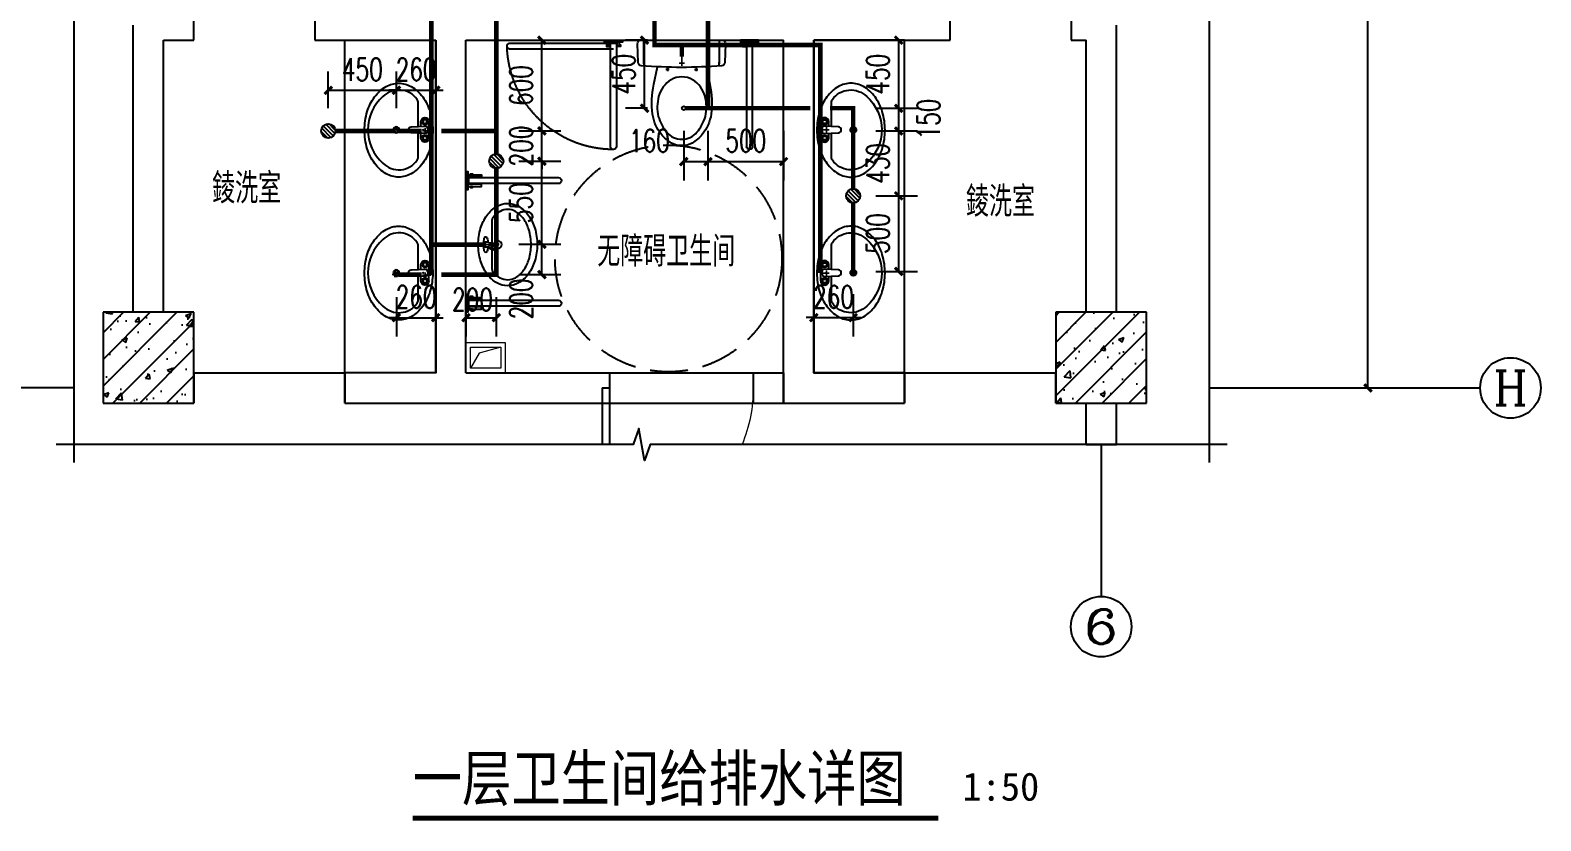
# Model space of a CAD drawing. Extents: x 888742 to 1277419, y 9079 to 622358.
# Drawn here: x 1087645 to 1097633, y 133487 to 138716 of the extents above; entities that cross this region are included whole.
import ezdxf
from ezdxf.enums import TextEntityAlignment as Align

# ---------------------------------------------------------------- set-up
doc = ezdxf.new("R2010")
doc.units = 0
doc.header["$LTSCALE"] = 1000
doc.header["$MEASUREMENT"] = 0
doc.linetypes.add('DASH', pattern=[0.35, 0.25, -0.1])
for name, color, linetype in [('AXIS', 3, 'Continuous'), ('COLUMN', 2, 'Continuous'), ('DIM_SYMB', 3, 'Continuous'), ('EQUIP_地漏', 7, 'Continuous'), ('EQUIP_污水', 7, 'Continuous'), ('EQUIP_给水', 7, 'Continuous'), ('LVTRY', 220, 'Continuous'), ('PIPE-污水', 2, 'DASH'), ('PIPE-给水', 3, 'Continuous'), ('PUB_HATCH', 252, 'Continuous'), ('PUB_TEXT', 7, 'Continuous'), ('RAIN', 220, 'Continuous'), ('STAIR', 4, 'Continuous'), ('TWT_DIM', 3, 'Continuous'), ('TWT_SYMB', 3, 'Continuous'), ('WALL', 2, 'Continuous'), ('WINDOW', 142, 'Continuous')]:
    doc.layers.add(name, color=color, linetype=linetype)
doc.layers.add('洁、厨具', color=8, linetype='Continuous', lineweight=9)
doc.styles.add('-黑体', font='', dxfattribs={"width": 0.8})
doc.styles.add('_TCH_AXIS', font='COMPLEX', dxfattribs={"bigfont": 'GBCBIG'})
doc.styles.add('_TCH_DIM_T3', font='SIMPLEX', dxfattribs={"width": 0.705882, "bigfont": 'GBCBIG'})
doc.styles.add('hztxt', font='zn02.shx', dxfattribs={"width": 0.8, "height": 400, "bigfont": 'zn01.shx'})
doc.styles.add('黑体', font='')
doc.styles.get('-黑体').set_extended_font_data('SimHei')
doc.styles.get('黑体').set_extended_font_data('SimHei')
doc.dimstyles.new('_TWT_ARCH&&50', dxfattribs={"dimtxt": 148.75, "dimasz": 50, "dimexe": 125, "dimexo": 150, "dimgap": 63.125, "dimtad": 1, "dimdec": 0, "dimzin": 0, "dimdsep": 46, "dimtxsty": '_TCH_DIM_T3', "dimblk": 'ARCHTICK', "dimcen": 0.09, "dimclrt": 7, "dimazin": 2, "dimtfac": 1, "dimtdec": 0, "dimtix": 1, "dimtmove": 2, "dimatfit": 3, "dimfxl": 1, "dimtolj": 1, "dimtzin": 0, "dimarcsym": 0})
pattern_1 = [(45, (0, 0), (-88.388348, 88.388348), []), (50, (0, 0), (358.63009, -31.37607), [37.5, -412.5]), (355, (0, 0), (-69.37567, 376.09607), [30, -330]), (100.4514, (29.9, -2.6), (289.25469, 344.71977), [31.8701, -350.57106]), (46.1842, (0, 100), (533.62052, -82.7595), [56.25, -618.75]), (96.6356, (44.47, 93.1), (467.33135, 487.05894), [47.80514, -525.8565]), (351.1842, (0, 100), (467.33097, 487.0593), [45, -495]), (21, (50, 75), (298.453526, -201.309445), [37.5, -412.5]), (326, (50, 75), (121.65767, 362.57502), [30, -330]), (71.4514, (74.87, 58.22), (420.11131, 161.26525), [31.8701, -350.57106]), (37.5, (0, 0), (6.079928, 166.446927), [0, -326, 0, -335, 0, -331.25]), (7.5, (0, 0), (131.53477, 197.205856), [0, -191, 0, -318.5, 0, -126.25]), (327.5, (-111.5, 0), (266.911218, -11.277436), [0, -125, 0, -390, 0, -517.5]), (317.5, (-161.5, 0), (291.593085, 50.05249), [0, -162.5, 0, -259, 0, -367.5])]

# ---------------------------------------------------------------- blocks, each defined once
blk = doc.blocks.new('$lvtry$00000195')
for p, q in [((-165.2, -91.4, 0), (-34.4, -91.4, 0)), ((-16.7, -58.3, 0), (-16.7, -48.5, 0)), ((-16.2, -91.4, 0), (-11, -91.4, 0)), ((11, -91.4, 0), (165.2, -91.4, 0)), ((16.7, -58.3, 0), (16.7, -48.5, 0))]:
    blk.add_line(p, q)
at = {"elevation": 0}
blk.add_lwpolyline([(272.6, -194.7, -0.132138), (253.6, -265.6, -0.106661), (192.8, -332.4, -0.083339), (107.9, -373.9, -0.072039), (0, -389.5, -0.072039), (-107.9, -373.9, -0.083339), (-192.8, -332.4, -0.106661), (-253.6, -265.6, -0.132138), (-272.6, -194.7, -0.132138), (-253.6, -123.9, -0.106661), (-192.8, -57, -0.083339), (-107.9, -15.6, -0.072039), (0, 0, -0.072039), (107.9, -15.6, -0.083339), (192.8, -57, -0.106661), (253.6, -123.9, -0.132138)], format="xyb", close=True, dxfattribs=at)
blk.add_circle((0, -58.3, 0), 16.7)
for centre, radius, start, end in [((-68.3, -231.3, 0), 174.2, 128.92569, 149.8906), ((-165.2, -111.4, 0), 20, 90, 128.92569), ((-40.2, -49.1, 0), 10.1, 106.60956, 258.16482), ((-64.3, 218.4, 0), 258.7, 274.70692, 282.37316), ((-74.6, -228.5, 0), 172.6, 71.36005, 79.18732), ((-28.9, -95.1, 0), 6.77, 155.34398, 308.32242), ((-171, 3.5, 0), 166.2, 324.84107, 338.13372), ((-171, 3.5, 0), 169.7, 324.84107, 331.35233), ((-28.9, -95.1, 0), 3.37, 155.34398, 308.32242), ((100.4, -209.9, 0), 169.7, 132.31406, 138.82532), ((100.4, -209.9, 0), 166.2, 125.53268, 138.82532), ((-12.3, -73.9, 0), 10.6, 201.89238, 261.77402), ((0, -48.5, 0), 16.7, 0, 180), ((-381.1, -130.7, 0), 372.2, 2.39824, 6.76269), ((64.3, 218.4, 0), 258.7, 257.62684, 265.29308), ((381.1, -130.7, 0), 372.2, 170.10083, 177.60176), ((74.6, -228.5, 0), 172.6, 100.81268, 110.41907), ((40.2, -49.1, 0), 10.1, 281.83518, 73.39044), ((165.2, -111.4, 0), 20, 51.07431, 90), ((165.2, -111.4, 0), 20, 51.07431, 90), ((68.3, -231.3, 0), 174.2, 30.1094, 51.07431), ((-131.4, -194.7, 0), 101.2, 149.8906, 180), ((-131.4, -194.7, 0), 101.2, 180, 210.1094), ((0, -130.7, 0), 25, 112.516, 67.484), ((0, -111.5, 0), 9.9, 201.78369, 338.21631), ((131.4, -194.7, 0), 101.2, 0, 30.1094), ((131.4, -194.7, 0), 101.2, 329.8906, 0), ((-68.3, -158.1, 0), 174.2, 210.1094, 234.46232), ((68.3, -158.1, 0), 174.2, 305.53768, 329.8906), ((-27, -100.3, 0), 245.2, 234.46232, 253.51826), ((0, -9.1, 0), 340.4, 253.51826, 270), ((0, -9.1, 0), 340.4, 270, 286.48174), ((27, -100.3, 0), 245.2, 286.48174, 305.53768)]:
    blk.add_arc(centre, radius, start, end)
for p in [(0, -48.5, 0), (0, -130.7, 0)]:
    blk.add_point(p)
blk = doc.blocks.new('egtretgre')
at = {"layer": 'LVTRY'}
for p, q in [((571379.8, 282419.8), (571379.8, 281827.1)), ((571419.9, 282419.8), (571379.8, 282419.8)), ((571419.9, 281827.1), (571419.9, 282419.8)), ((572190.9, 282419.8), (572190.9, 281827.1)), ((572230.9, 282419.8), (572190.9, 282419.8)), ((572230.9, 281827.1), (572230.9, 282419.8)), ((571399.8, 281807.1), (571399.8, 281807.1)), ((572210.9, 281807.1), (572210.9, 281807.1))]:
    blk.add_line(p, q, dxfattribs=at)
for points in [[(571339.8, 282438.8), (571339.8, 282426), (571459.9, 282426), (571459.9, 282438.8)], [(571361.6, 282395.9), (571361.6, 282408.4), (571354, 282408.4), (571354, 282395.9)], [(571375.4, 282335.6), (571375.4, 282426), (571361.6, 282426), (571361.6, 282335.6)], [(571424.3, 282335.6), (571424.3, 282426), (571438.1, 282426), (571438.1, 282335.6)], [(571438.1, 282395.9), (571438.1, 282408.4), (571445.7, 282408.4), (571445.7, 282395.9)], [(572150.9, 282438.8), (572150.9, 282426), (572271, 282426), (572271, 282438.8)], [(572172.6, 282395.9), (572172.6, 282408.4), (572165.1, 282408.4), (572165.1, 282395.9)], [(572186.5, 282335.6), (572186.5, 282426), (572172.6, 282426), (572172.6, 282335.6)], [(572235.4, 282335.6), (572235.4, 282426), (572249.2, 282426), (572249.2, 282335.6)], [(572249.2, 282395.9), (572249.2, 282408.4), (572256.7, 282408.4), (572256.7, 282395.9)]]:
    blk.add_lwpolyline(points, close=True, dxfattribs=at)
for centre, start, end in [((571399.8, 281827.1), 180.00056, 270.00064), ((571399.8, 281827.1), 269.99993, 0.00002), ((572210.9, 281827.1), 180.00056, 270.00064), ((572210.9, 281827.1), 269.99993, 0.00002)]:
    blk.add_arc(centre, 20, start, end, dxfattribs=at)
at = {"layer": 'LVTRY', "xscale": -1}
blk.add_blockref('$lvtry$00000195', (571823.2, 282357.8, 0), dxfattribs=at)
blk = doc.blocks.new('ffsfsdfsdf')
at = {"layer": 'RAIN'}
for p, q in [((260305.9, 4057.4), (260305.9, 3373.7)), ((260325.9, 4077.4), (260325.9, 4077.4)), ((260345.9, 3373.7), (260345.9, 4057.4)), ((261205.9, 3373.7), (261205.9, 4057.4)), ((261225.9, 4077.4), (261225.9, 4077.4)), ((261245.9, 4057.4), (261245.9, 3373.7)), ((260694.7, 3547.6), (260671.8, 3547.6)), ((260683.2, 3536.1), (260683.2, 3559)), ((260861.7, 3547.6), (260884.6, 3547.6)), ((260873.1, 3536.1), (260873.1, 3559)), ((261024.7, 3354.6), (261024.7, 3466)), ((259622.1, 3393.7), (259622.1, 3393.7)), ((260305.9, 3373.7), (260345.9, 3373.7)), ((261245.9, 3373.7), (261205.9, 3373.7))]:
    blk.add_line(p, q, dxfattribs=at)
at = {"layer": 'RAIN', "linetype": 'DASH', "ltscale": 10}
for p, q in [((260325.9, 3413.7), (259642.2, 3413.7)), ((259642.2, 3373.7), (260325.9, 3373.7))]:
    blk.add_line(p, q, dxfattribs=at)
at = {"layer": 'RAIN'}
for points in [[(260939.2, 3530.9), (260963, 3646.7, 0.088113), (260972.5, 3843.9, 0.124068), (260913.5, 3978, 0.086475), (260846.1, 4035.5, 0.130408), (260778.2, 4052, 0.130408), (260710.2, 4035.5, 0.086475), (260642.9, 3978, 0.124068), (260583.8, 3843.9, 0.088113), (260593.4, 3646.7), (260617.2, 3530.9)], [(260531.3, 3525.9, 0.081902), (260527.1, 3500.2), (260527.1, 3354.6)], [(261024.7, 3466), (261024.7, 3511.6), (261024.7, 3500.2, 0.081902), (261020.5, 3525.9)]]:
    blk.add_lwpolyline(points, format="xyb", dxfattribs=at)
for points in [[(260778.2, 4009.7, -0.221073), (260878.1, 3964.1, -0.102493), (260933.8, 3858.7, -0.121565), (260931.5, 3727.2, -0.187395), (260849.1, 3616.2, -0.126952), (260778.2, 3597.9, -0.126952), (260707.3, 3616.2, -0.187395), (260624.9, 3727.2, -0.121565), (260622.6, 3858.7, -0.102493), (260678.2, 3964.1, -0.221073)], [(260507.6, 3354.6), (261044.2, 3354.6, 0.421203), (261067, 3378), (261062.7, 3502, 0.384529), (261041.6, 3524.3, 0.020097), (260775.9, 3534.5, 0.020097), (260510.2, 3524.3, 0.384529), (260489.1, 3502), (260484.7, 3378, 0.421203)]]:
    blk.add_lwpolyline(points, format="xyb", close=True, dxfattribs=at)
for points in [[(260287.6, 3397.5), (260287.6, 3385), (260280.1, 3385), (260280.1, 3397.5)], [(260301.4, 3397.5), (260301.4, 3367.4), (260287.6, 3367.4), (260287.6, 3397.5)], [(260350.4, 3397.5), (260350.4, 3367.4), (260364.2, 3367.4), (260364.2, 3397.5)], [(260364.2, 3397.5), (260364.2, 3385), (260371.7, 3385), (260371.7, 3397.5)], [(261187.6, 3397.5), (261187.6, 3385), (261180.1, 3385), (261180.1, 3397.5)], [(261201.4, 3397.5), (261201.4, 3367.4), (261187.6, 3367.4), (261187.6, 3397.5)], [(261250.4, 3397.5), (261250.4, 3367.4), (261264.2, 3367.4), (261264.2, 3397.5)], [(261264.2, 3397.5), (261264.2, 3385), (261271.7, 3385), (261271.7, 3397.5)], [(260386, 3354.6), (260386, 3367.4), (260265.8, 3367.4), (260265.8, 3354.6)], [(261165.8, 3354.6), (261165.8, 3367.4), (261286, 3367.4), (261286, 3354.6)]]:
    blk.add_lwpolyline(points, close=True, dxfattribs=at)
at = {"layer": 'RAIN', "linetype": 'DASH', "ltscale": 10}
blk.add_arc((260325.9, 3373.7), 703.8, 89.99998, 178.32287, dxfattribs=at)
at = {"layer": 'RAIN'}
for centre, start, end in [((260325.9, 4057.4), 89.99993, 180.00002), ((260325.9, 4057.4), 0.00056, 90.00064), ((261225.9, 4057.4), 89.99936, 179.99944), ((261225.9, 4057.4), 359.99998, 90.00007)]:
    blk.add_arc(centre, 20, start, end, dxfattribs=at)
at = {"layer": 'RAIN', "linetype": 'DASH'}
for start, end in [(90.00056, 180.00064), (179.99993, 270.00002)]:
    blk.add_arc((259642.2, 3393.7), 20, start, end, dxfattribs=at)
blk = doc.blocks.new('SDW3')
at = {"layer": '洁、厨具'}
for points in [[(-460062.3, 325214.8), (-460062.3, 325414.8), (-459802.3, 325414.8), (-459802.3, 325214.8)], [(-460032.3, 325244.8), (-460032.3, 325384.8), (-459832.3, 325384.8), (-459832.3, 325244.8)]]:
    blk.add_lwpolyline(points, close=True, dxfattribs=at)
blk.add_lwpolyline([(-460032.3, 325244.8), (-459888.3, 325285.3), (-459832.3, 325384.8)], dxfattribs=at)
blk = doc.blocks.new('_ArchTick')
at = {"color": 0, "linetype": 'ByBlock', "const_width": 0.4}
blk.add_lwpolyline([(-0.5, -0.5), (0.5, 0.5)], dxfattribs=at)
blk = doc.blocks.new('*D157')
at = {"layer": 'Defpoints', "color": 0, "transparency": 16777216}
for p in [(1092826.6, 137120.3), (1093086.6, 137120.3), (1093086.6, 136814.7)]:
    blk.add_point(p, dxfattribs=at)
at = {"layer": 'TWT_DIM', "color": 0, "lineweight": -2, "transparency": 16777216}
for p, q in [((1092826.6, 136970.3), (1092826.6, 136689.7)), ((1093086.6, 136970.3), (1093086.6, 136689.7)), ((1092826.6, 136814.7), (1092776.6, 136814.7)), ((1092826.6, 136814.7), (1093086.6, 136814.7)), ((1093086.6, 136814.7), (1093136.6, 136814.7))]:
    blk.add_line(p, q, dxfattribs=at)
at = {"layer": 'TWT_DIM', "color": 0, "lineweight": -2, "transparency": 16777216, "xscale": 50, "yscale": 50, "zscale": 50}
blk.add_blockref('_ArchTick', (1092826.6, 136814.7), dxfattribs=at)
at = {"layer": 'TWT_DIM', "color": 0, "lineweight": -2, "transparency": 16777216, "xscale": 50, "yscale": 50, "zscale": 50, "rotation": 180}
blk.add_blockref('_ArchTick', (1093086.6, 136814.7), dxfattribs=at)
at = {"layer": 'TWT_DIM', "color": 7, "transparency": 16777216, "insert": (1092956.6, 136952.2), "char_height": 148.75, "attachment_point": 5, "style": '_TCH_DIM_T3'}
blk.add_mtext('\\A1;260', dxfattribs=at)
blk = doc.blocks.new('*D158')
at = {"layer": 'Defpoints', "color": 0, "transparency": 16777216}
for p in [(1093086.6, 138649.8), (1093387.5, 138649.8), (1093086.6, 138199.7)]:
    blk.add_point(p, dxfattribs=at)
at = {"layer": 'TWT_DIM', "color": 0, "lineweight": -2, "transparency": 16777216}
for p, q in [((1093236.6, 138649.8), (1093512.5, 138649.8)), ((1093387.5, 138199.7), (1093387.5, 138649.8)), ((1093236.6, 138199.7), (1093512.5, 138199.7))]:
    blk.add_line(p, q, dxfattribs=at)
at = {"layer": 'TWT_DIM', "color": 0, "lineweight": -2, "transparency": 16777216, "xscale": 50, "yscale": 50, "zscale": 50}
for p, rotation in [((1093387.5, 138649.8), 90), ((1093387.5, 138199.7), 270)]:
    blk.add_blockref('_ArchTick', p, dxfattribs=dict(at, rotation=rotation))
at = {"layer": 'TWT_DIM', "color": 7, "transparency": 16777216, "insert": (1093250, 138424.7), "char_height": 148.75, "attachment_point": 5, "rotation": 90, "style": '_TCH_DIM_T3'}
blk.add_mtext('\\A1;450', dxfattribs=at)
blk = doc.blocks.new('*D159')
at = {"layer": 'Defpoints', "color": 0, "transparency": 16777216}
for p in [(1093086.6, 138199.7), (1093387.5, 138199.7), (1093086.6, 138049.6)]:
    blk.add_point(p, dxfattribs=at)
at = {"layer": 'TWT_DIM', "color": 0, "lineweight": -2, "transparency": 16777216}
for p, q in [((1093236.6, 138199.7), (1093512.5, 138199.7)), ((1093387.5, 138049.6), (1093387.5, 138199.7)), ((1093236.6, 138049.6), (1093512.5, 138049.6))]:
    blk.add_line(p, q, dxfattribs=at)
at = {"layer": 'TWT_DIM', "color": 0, "lineweight": -2, "transparency": 16777216, "xscale": 50, "yscale": 50, "zscale": 50}
for p, rotation in [((1093387.5, 138199.7), 90), ((1093387.5, 138049.6), 270)]:
    blk.add_blockref('_ArchTick', p, dxfattribs=dict(at, rotation=rotation))
at = {"layer": 'TWT_DIM', "color": 7, "transparency": 16777216, "insert": (1093584.8, 138128.1), "char_height": 148.75, "attachment_point": 5, "rotation": 90, "style": '_TCH_DIM_T3'}
blk.add_mtext('\\A1;150', dxfattribs=at)
blk = doc.blocks.new('*D160')
at = {"layer": 'Defpoints', "color": 0, "transparency": 16777216}
for p in [(1093086.6, 138049.6), (1093387.5, 138049.6), (1093086.6, 137620.1)]:
    blk.add_point(p, dxfattribs=at)
at = {"layer": 'TWT_DIM', "color": 0, "lineweight": -2, "transparency": 16777216}
for p, q in [((1093236.6, 138049.6), (1093512.5, 138049.6)), ((1093387.5, 137620.1), (1093387.5, 138049.6)), ((1093236.6, 137620.1), (1093512.5, 137620.1))]:
    blk.add_line(p, q, dxfattribs=at)
at = {"layer": 'TWT_DIM', "color": 0, "lineweight": -2, "transparency": 16777216, "xscale": 50, "yscale": 50, "zscale": 50}
for p, rotation in [((1093387.5, 138049.6), 90), ((1093387.5, 137620.1), 270)]:
    blk.add_blockref('_ArchTick', p, dxfattribs=dict(at, rotation=rotation))
at = {"layer": 'TWT_DIM', "color": 7, "transparency": 16777216, "insert": (1093250, 137834.8), "char_height": 148.75, "attachment_point": 5, "rotation": 90, "style": '_TCH_DIM_T3'}
blk.add_mtext('\\A1;430', dxfattribs=at)
blk = doc.blocks.new('*D161')
at = {"layer": 'Defpoints', "color": 0, "transparency": 16777216}
for p in [(1093086.6, 137620.1), (1093387.5, 137620.1), (1093086.6, 137120.3)]:
    blk.add_point(p, dxfattribs=at)
at = {"layer": 'TWT_DIM', "color": 0, "lineweight": -2, "transparency": 16777216}
for p, q in [((1093236.6, 137620.1), (1093512.5, 137620.1)), ((1093387.5, 137120.3), (1093387.5, 137620.1)), ((1093236.6, 137120.3), (1093512.5, 137120.3))]:
    blk.add_line(p, q, dxfattribs=at)
at = {"layer": 'TWT_DIM', "color": 0, "lineweight": -2, "transparency": 16777216, "xscale": 50, "yscale": 50, "zscale": 50}
for p, rotation in [((1093387.5, 137620.1), 90), ((1093387.5, 137120.3), 270)]:
    blk.add_blockref('_ArchTick', p, dxfattribs=dict(at, rotation=rotation))
at = {"layer": 'TWT_DIM', "color": 7, "transparency": 16777216, "insert": (1093250, 137370.2), "char_height": 148.75, "attachment_point": 5, "rotation": 90, "style": '_TCH_DIM_T3'}
blk.add_mtext('\\A1;500', dxfattribs=at)
blk = doc.blocks.new('*D162')
at = {"layer": 'Defpoints', "color": 0, "transparency": 16777216}
for p in [(1091966.4, 138199.7), (1092126.6, 138199.7), (1092126.6, 137847)]:
    blk.add_point(p, dxfattribs=at)
at = {"layer": 'TWT_DIM', "color": 0, "lineweight": -2, "transparency": 16777216}
for p, q in [((1091966.4, 138049.7), (1091966.4, 137722)), ((1092126.6, 138049.7), (1092126.6, 137722)), ((1091966.4, 137847), (1092126.6, 137847))]:
    blk.add_line(p, q, dxfattribs=at)
at = {"layer": 'TWT_DIM', "color": 0, "lineweight": -2, "transparency": 16777216, "xscale": 50, "yscale": 50, "zscale": 50, "rotation": 180}
blk.add_blockref('_ArchTick', (1091966.4, 137847), dxfattribs=at)
at = {"layer": 'TWT_DIM', "color": 0, "lineweight": -2, "transparency": 16777216, "xscale": 50, "yscale": 50, "zscale": 50}
blk.add_blockref('_ArchTick', (1092126.6, 137847), dxfattribs=at)
at = {"layer": 'TWT_DIM', "color": 7, "transparency": 16777216, "insert": (1091739.1, 137984.5), "char_height": 148.75, "attachment_point": 5, "style": '_TCH_DIM_T3'}
blk.add_mtext('\\A1;160', dxfattribs=at)
blk = doc.blocks.new('*D163')
at = {"layer": 'Defpoints', "color": 0, "transparency": 16777216}
for p in [(1092126.6, 138199.7), (1092626.6, 138199.7), (1092626.6, 137847)]:
    blk.add_point(p, dxfattribs=at)
at = {"layer": 'TWT_DIM', "color": 0, "lineweight": -2, "transparency": 16777216}
for p, q in [((1092126.6, 138049.7), (1092126.6, 137722)), ((1092626.6, 138049.7), (1092626.6, 137722)), ((1092126.6, 137847), (1092626.6, 137847))]:
    blk.add_line(p, q, dxfattribs=at)
at = {"layer": 'TWT_DIM', "color": 0, "lineweight": -2, "transparency": 16777216, "xscale": 50, "yscale": 50, "zscale": 50, "rotation": 180}
blk.add_blockref('_ArchTick', (1092126.6, 137847), dxfattribs=at)
at = {"layer": 'TWT_DIM', "color": 0, "lineweight": -2, "transparency": 16777216, "xscale": 50, "yscale": 50, "zscale": 50}
blk.add_blockref('_ArchTick', (1092626.6, 137847), dxfattribs=at)
at = {"layer": 'TWT_DIM', "color": 7, "transparency": 16777216, "insert": (1092376.6, 137984.5), "char_height": 148.75, "attachment_point": 5, "style": '_TCH_DIM_T3'}
blk.add_mtext('\\A1;500', dxfattribs=at)
blk = doc.blocks.new('*D164')
at = {"layer": 'Defpoints', "color": 0, "transparency": 16777216}
for p in [(1091707.3, 138649.7), (1091876.6, 138649.7), (1091876.6, 138199.7)]:
    blk.add_point(p, dxfattribs=at)
at = {"layer": 'TWT_DIM', "color": 0, "lineweight": -2, "transparency": 16777216}
for p, q in [((1091726.6, 138649.7), (1091582.3, 138649.7)), ((1091707.3, 138199.7), (1091707.3, 138649.7)), ((1091726.6, 138199.7), (1091582.3, 138199.7))]:
    blk.add_line(p, q, dxfattribs=at)
at = {"layer": 'TWT_DIM', "color": 0, "lineweight": -2, "transparency": 16777216, "xscale": 50, "yscale": 50, "zscale": 50}
for p, rotation in [((1091707.3, 138649.7), 90), ((1091707.3, 138199.7), 270)]:
    blk.add_blockref('_ArchTick', p, dxfattribs=dict(at, rotation=rotation))
at = {"layer": 'TWT_DIM', "color": 7, "transparency": 16777216, "insert": (1091569.8, 138424.7), "char_height": 148.75, "attachment_point": 5, "rotation": 90, "style": '_TCH_DIM_T3'}
blk.add_mtext('\\A1;450', dxfattribs=at)
blk = doc.blocks.new('*D166')
at = {"layer": 'Defpoints', "color": 0, "transparency": 16777216}
for p in [(1090066.6, 137099.3), (1090326.6, 137099.3), (1090326.6, 136814.4)]:
    blk.add_point(p, dxfattribs=at)
at = {"layer": 'TWT_DIM', "color": 0, "lineweight": -2, "transparency": 16777216}
for p, q in [((1090066.6, 136949.3), (1090066.6, 136689.4)), ((1090326.6, 136949.3), (1090326.6, 136689.4)), ((1090066.6, 136814.4), (1090016.6, 136814.4)), ((1090066.6, 136814.4), (1090326.6, 136814.4)), ((1090326.6, 136814.4), (1090376.6, 136814.4))]:
    blk.add_line(p, q, dxfattribs=at)
at = {"layer": 'TWT_DIM', "color": 0, "lineweight": -2, "transparency": 16777216, "xscale": 50, "yscale": 50, "zscale": 50}
blk.add_blockref('_ArchTick', (1090066.6, 136814.4), dxfattribs=at)
at = {"layer": 'TWT_DIM', "color": 0, "lineweight": -2, "transparency": 16777216, "xscale": 50, "yscale": 50, "zscale": 50, "rotation": 180}
blk.add_blockref('_ArchTick', (1090326.6, 136814.4), dxfattribs=at)
at = {"layer": 'TWT_DIM', "color": 7, "transparency": 16777216, "insert": (1090196.6, 136951.9), "char_height": 148.75, "attachment_point": 5, "style": '_TCH_DIM_T3'}
blk.add_mtext('\\A1;260', dxfattribs=at)
blk = doc.blocks.new('*D167')
at = {"layer": 'Defpoints', "color": 0, "transparency": 16777216}
for p in [(1090066.6, 138318.4), (1089616.3, 138049.6), (1090066.6, 138049.6)]:
    blk.add_point(p, dxfattribs=at)
at = {"layer": 'TWT_DIM', "color": 0, "lineweight": -2, "transparency": 16777216}
for p, q in [((1089616.3, 138199.6), (1089616.3, 138443.4)), ((1090066.6, 138199.6), (1090066.6, 138443.4)), ((1089616.3, 138318.4), (1090066.6, 138318.4))]:
    blk.add_line(p, q, dxfattribs=at)
at = {"layer": 'TWT_DIM', "color": 0, "lineweight": -2, "transparency": 16777216, "xscale": 50, "yscale": 50, "zscale": 50, "rotation": 180}
blk.add_blockref('_ArchTick', (1089616.3, 138318.4), dxfattribs=at)
at = {"layer": 'TWT_DIM', "color": 0, "lineweight": -2, "transparency": 16777216, "xscale": 50, "yscale": 50, "zscale": 50}
blk.add_blockref('_ArchTick', (1090066.6, 138318.4), dxfattribs=at)
at = {"layer": 'TWT_DIM', "color": 7, "transparency": 16777216, "insert": (1089841.5, 138455.9), "char_height": 148.75, "attachment_point": 5, "style": '_TCH_DIM_T3'}
blk.add_mtext('\\A1;450', dxfattribs=at)
blk = doc.blocks.new('*D168')
at = {"layer": 'Defpoints', "color": 0, "transparency": 16777216}
for p in [(1090326.6, 138318.4), (1090066.6, 138049.6), (1090326.6, 138049.6)]:
    blk.add_point(p, dxfattribs=at)
at = {"layer": 'TWT_DIM', "color": 0, "lineweight": -2, "transparency": 16777216}
for p, q in [((1090066.6, 138199.6), (1090066.6, 138443.4)), ((1090326.6, 138199.6), (1090326.6, 138443.4)), ((1090066.6, 138318.4), (1090016.6, 138318.4)), ((1090066.6, 138318.4), (1090326.6, 138318.4)), ((1090326.6, 138318.4), (1090376.6, 138318.4))]:
    blk.add_line(p, q, dxfattribs=at)
at = {"layer": 'TWT_DIM', "color": 0, "lineweight": -2, "transparency": 16777216, "xscale": 50, "yscale": 50, "zscale": 50}
blk.add_blockref('_ArchTick', (1090066.6, 138318.4), dxfattribs=at)
at = {"layer": 'TWT_DIM', "color": 0, "lineweight": -2, "transparency": 16777216, "xscale": 50, "yscale": 50, "zscale": 50, "rotation": 180}
blk.add_blockref('_ArchTick', (1090326.6, 138318.4), dxfattribs=at)
at = {"layer": 'TWT_DIM', "color": 7, "transparency": 16777216, "insert": (1090196.6, 138455.9), "char_height": 148.75, "attachment_point": 5, "style": '_TCH_DIM_T3'}
blk.add_mtext('\\A1;260', dxfattribs=at)
blk = doc.blocks.new('*D169')
at = {"layer": 'Defpoints', "color": 0, "transparency": 16777216}
for p in [(1090526.6, 137099.3), (1090726.9, 137099.3), (1090726.9, 136814.4)]:
    blk.add_point(p, dxfattribs=at)
at = {"layer": 'TWT_DIM', "color": 0, "lineweight": -2, "transparency": 16777216}
for p, q in [((1090526.6, 136949.3), (1090526.6, 136689.4)), ((1090726.9, 136949.3), (1090726.9, 136689.4)), ((1090526.6, 136814.4), (1090726.9, 136814.4))]:
    blk.add_line(p, q, dxfattribs=at)
at = {"layer": 'TWT_DIM', "color": 0, "lineweight": -2, "transparency": 16777216, "xscale": 50, "yscale": 50, "zscale": 50, "rotation": 180}
blk.add_blockref('_ArchTick', (1090526.6, 136814.4), dxfattribs=at)
at = {"layer": 'TWT_DIM', "color": 0, "lineweight": -2, "transparency": 16777216, "xscale": 50, "yscale": 50, "zscale": 50}
blk.add_blockref('_ArchTick', (1090726.9, 136814.4), dxfattribs=at)
at = {"layer": 'TWT_DIM', "color": 7, "transparency": 16777216, "insert": (1090569.6, 136934.3), "char_height": 148.75, "attachment_point": 5, "style": '_TCH_DIM_T3'}
blk.add_mtext('\\A1;200', dxfattribs=at)
blk = doc.blocks.new('*D170')
at = {"layer": 'Defpoints', "color": 0, "transparency": 16777216}
for p in [(1090726.9, 138649.8), (1091028.8, 138649.8), (1090726.9, 138049.6)]:
    blk.add_point(p, dxfattribs=at)
at = {"layer": 'TWT_DIM', "color": 0, "lineweight": -2, "transparency": 16777216}
for p, q in [((1090876.9, 138649.8), (1091153.8, 138649.8)), ((1091028.8, 138049.6), (1091028.8, 138649.8)), ((1090876.9, 138049.6), (1091153.8, 138049.6))]:
    blk.add_line(p, q, dxfattribs=at)
at = {"layer": 'TWT_DIM', "color": 0, "lineweight": -2, "transparency": 16777216, "xscale": 50, "yscale": 50, "zscale": 50}
for p, rotation in [((1091028.8, 138649.8), 90), ((1091028.8, 138049.6), 270)]:
    blk.add_blockref('_ArchTick', p, dxfattribs=dict(at, rotation=rotation))
at = {"layer": 'TWT_DIM', "color": 7, "transparency": 16777216, "insert": (1090891.3, 138349.7), "char_height": 148.75, "attachment_point": 5, "rotation": 90, "style": '_TCH_DIM_T3'}
blk.add_mtext('\\A1;600', dxfattribs=at)
blk = doc.blocks.new('*D171')
at = {"layer": 'Defpoints', "color": 0, "transparency": 16777216}
for p in [(1090726.9, 138049.6), (1091028.8, 138049.6), (1090726.9, 137849.5)]:
    blk.add_point(p, dxfattribs=at)
at = {"layer": 'TWT_DIM', "color": 0, "lineweight": -2, "transparency": 16777216}
for p, q in [((1090876.9, 138049.6), (1091153.8, 138049.6)), ((1091028.8, 138049.6), (1091028.8, 138099.6)), ((1091028.8, 137849.5), (1091028.8, 138049.6)), ((1090876.9, 137849.5), (1091153.8, 137849.5)), ((1091028.8, 137849.5), (1091028.8, 137799.5))]:
    blk.add_line(p, q, dxfattribs=at)
at = {"layer": 'TWT_DIM', "color": 0, "lineweight": -2, "transparency": 16777216, "xscale": 50, "yscale": 50, "zscale": 50}
for p, rotation in [((1091028.8, 138049.6), 270), ((1091028.8, 137849.5), 90)]:
    blk.add_blockref('_ArchTick', p, dxfattribs=dict(at, rotation=rotation))
at = {"layer": 'TWT_DIM', "color": 7, "transparency": 16777216, "insert": (1090891.3, 137949.6), "char_height": 148.75, "attachment_point": 5, "rotation": 90, "style": '_TCH_DIM_T3'}
blk.add_mtext('\\A1;200', dxfattribs=at)
blk = doc.blocks.new('*D172')
at = {"layer": 'Defpoints', "color": 0, "transparency": 16777216}
for p in [(1090726.9, 137849.5), (1091028.8, 137849.5), (1090726.9, 137299.6)]:
    blk.add_point(p, dxfattribs=at)
at = {"layer": 'TWT_DIM', "color": 0, "lineweight": -2, "transparency": 16777216}
for p, q in [((1090876.9, 137849.5), (1091153.8, 137849.5)), ((1091028.8, 137299.6), (1091028.8, 137849.5)), ((1090876.9, 137299.6), (1091153.8, 137299.6))]:
    blk.add_line(p, q, dxfattribs=at)
at = {"layer": 'TWT_DIM', "color": 0, "lineweight": -2, "transparency": 16777216, "xscale": 50, "yscale": 50, "zscale": 50}
for p, rotation in [((1091028.8, 137849.5), 90), ((1091028.8, 137299.6), 270)]:
    blk.add_blockref('_ArchTick', p, dxfattribs=dict(at, rotation=rotation))
at = {"layer": 'TWT_DIM', "color": 7, "transparency": 16777216, "insert": (1090891.3, 137574.6), "char_height": 148.75, "attachment_point": 5, "rotation": 90, "style": '_TCH_DIM_T3'}
blk.add_mtext('\\A1;550', dxfattribs=at)
blk = doc.blocks.new('*D173')
at = {"layer": 'Defpoints', "color": 0, "transparency": 16777216}
for p in [(1090726.9, 137299.6), (1091028.8, 137299.6), (1090726.9, 137099.3)]:
    blk.add_point(p, dxfattribs=at)
at = {"layer": 'TWT_DIM', "color": 0, "lineweight": -2, "transparency": 16777216}
for p, q in [((1090876.9, 137299.6), (1091153.8, 137299.6)), ((1091028.8, 137099.3), (1091028.8, 137299.6)), ((1090876.9, 137099.3), (1091153.8, 137099.3))]:
    blk.add_line(p, q, dxfattribs=at)
at = {"layer": 'TWT_DIM', "color": 0, "lineweight": -2, "transparency": 16777216, "xscale": 50, "yscale": 50, "zscale": 50}
for p, rotation in [((1091028.8, 137299.6), 90), ((1091028.8, 137099.3), 270)]:
    blk.add_blockref('_ArchTick', p, dxfattribs=dict(at, rotation=rotation))
at = {"layer": 'TWT_DIM', "color": 7, "transparency": 16777216, "insert": (1090891.3, 136938.8), "char_height": 148.75, "attachment_point": 5, "rotation": 90, "style": '_TCH_DIM_T3'}
blk.add_mtext('\\A1;200', dxfattribs=at)
blk = doc.blocks.new('*D202')
at = {"layer": 'Defpoints', "color": 0, "transparency": 16777216}
for p in [(1095290.2, 143149.8), (1096490.5, 143149.8), (1095290.2, 136349.8)]:
    blk.add_point(p, dxfattribs=at)
at = {"layer": 'TWT_DIM', "color": 0, "lineweight": -2, "transparency": 16777216}
for p, q in [((1095440.2, 143149.8), (1096615.5, 143149.8)), ((1096490.5, 136349.8), (1096490.5, 143149.8)), ((1095440.2, 136349.8), (1096615.5, 136349.8))]:
    blk.add_line(p, q, dxfattribs=at)
at = {"layer": 'TWT_DIM', "color": 0, "lineweight": -2, "transparency": 16777216, "xscale": 50, "yscale": 50, "zscale": 50}
for p, rotation in [((1096490.5, 143149.8), 90), ((1096490.5, 136349.8), 270)]:
    blk.add_blockref('_ArchTick', p, dxfattribs=dict(at, rotation=rotation))
at = {"layer": 'TWT_DIM', "color": 7, "transparency": 16777216, "insert": (1096353, 139749.8), "char_height": 148.75, "attachment_point": 5, "rotation": 90, "style": '_TCH_DIM_T3'}
blk.add_mtext('\\A1;6800', dxfattribs=at)
blk = doc.blocks.new('*D203')
at = {"layer": 'Defpoints', "color": 0, "transparency": 16777216}
for p in [(1086885.7, 143149.8), (1088086, 143149.8), (1088086, 136349.8)]:
    blk.add_point(p, dxfattribs=at)
at = {"layer": 'TWT_DIM', "color": 0, "lineweight": -2, "transparency": 16777216}
for p, q in [((1087936, 143149.8), (1086760.7, 143149.8)), ((1086885.7, 136349.8), (1086885.7, 143149.8)), ((1087936, 136349.8), (1086760.7, 136349.8))]:
    blk.add_line(p, q, dxfattribs=at)
at = {"layer": 'TWT_DIM', "color": 0, "lineweight": -2, "transparency": 16777216, "xscale": 50, "yscale": 50, "zscale": 50}
for p, rotation in [((1086885.7, 143149.8), 90), ((1086885.7, 136349.8), 270)]:
    blk.add_blockref('_ArchTick', p, dxfattribs=dict(at, rotation=rotation))
at = {"layer": 'TWT_DIM', "color": 7, "transparency": 16777216, "insert": (1086748.2, 139749.8), "char_height": 148.75, "attachment_point": 5, "rotation": 90, "style": '_TCH_DIM_T3'}
blk.add_mtext('\\A1;6800', dxfattribs=at)
blk = doc.blocks.new('$lvtry$00000196')
at = {"color": 0}
for points in [[(219.4, -384.7, 0.106486), (288.5, -307.6, 0.130324), (310.3, -225.4, 0.130324), (288.5, -143.1, 0.106486), (219.4, -66, 0.084172), (122.7, -18.1, 0.073176), (0, 0, 0.073176), (-122.7, -18.1, 0.084172), (-219.4, -66, 0.106486), (-288.5, -143.1, 0.130324), (-310.3, -225.4, 0.130324), (-288.5, -307.6, 0.106486), (-219.4, -384.7, 0.084172), (-122.7, -432.7, 0.073176), (0, -450.7, 0.073176), (122.7, -432.7, 0.084172)], [(-21.8, -44.3), (-17.3, -142, 1), (21, -142), (25.6, -44.3, 0.493794)]]:
    blk.add_lwpolyline(points, format="xyb", close=True, dxfattribs=at)
for points in [[(-217.8, -329.4, -0.467303), (-199.2, -102.7, -0.154885), (-179, -96.3), (-17.3, -96.3, -0.154885)], [(21, -96.3), (182.8, -96.3, -0.154885), (203, -102.7, -0.467303), (221.6, -329.4, -0.210278), (1.9, -429.5, -0.210278), (-217.8, -329.4, -0.467303)]]:
    blk.add_lwpolyline(points, format="xyb", dxfattribs=at)
for points in [[(-52.4, -25.1), (56.2, -25.1)], [(-52.4, -78), (-20.3, -78)], [(24, -78), (56.2, -78)]]:
    blk.add_lwpolyline(points, dxfattribs=at)
for centre, radius in [((-52.4, -51.6), 19.4), ((-52.4, -51.6), 12.6), ((56.2, -51.6), 19.4), ((56.2, -51.6), 12.6), ((1.9, -241), 19.7), ((1.9, -241), 14.7)]:
    blk.add_circle(centre, radius, dxfattribs=at)
for centre, start, end in [((-52.4, -51.6), 90, 270), ((56.2, -51.6), 270, 90)]:
    blk.add_arc(centre, 26.5, start, end, dxfattribs=at)
for p in [(1.9, -62.4), (1.9, -241)]:
    blk.add_point(p, dxfattribs=at)
blk = doc.blocks.new('$TwtSys$00000147')
blk.add_circle((0, 0, 0), 1)
blk = doc.blocks.new('$TwtSys$00000141')
for p, q in [((-94, 8), (-10, 92)), ((-94, 8), (-10, 92)), ((-87, -35), (35, 87)), ((-87, -35), (35, 87)), ((-66, -66), (66, 66)), ((-66, -66), (66, 66)), ((-32, -87), (88, 33)), ((-32, -87), (88, 33)), ((11, -92), (92, -11)), ((11, -92), (92, -11))]:
    blk.add_line(p, q)
blk.add_circle((0, 0), 94)
blk.add_circle((0, 0), 94)
blk = doc.blocks.new('$TwtSys$00000320')
at = {"const_width": 20}
for points in [[(0, 0), (0, -121)], [(-37, -83), (37, -83)]]:
    blk.add_lwpolyline(points, dxfattribs=at)

msp = doc.modelspace()

# ---------------------------------------------------------------- hatches: boundary and pattern name
at = {"layer": 'PIPE-污水', "linetype": 'DASH'}
for points in [[(1093086.6, 138199.7), (1093101.6, 138199.7), (1093101.6, 138214.7)], [(1093086.6, 138199.7), (1093086.6, 138214.7), (1093101.6, 138214.7)], [(1090726.9, 137099.3), (1090726.9, 137084.3), (1090741.9, 137084.3)], [(1090726.9, 137099.3), (1090741.9, 137099.3), (1090741.9, 137084.3)]]:
    msp.add_hatch(color=256, dxfattribs=at).paths.add_polyline_path(points)
at = {"layer": 'PIPE-给水', "linetype": 'Continuous'}
for points in [[(1092869.3, 138617.3), (1092884.3, 138617.3), (1092884.3, 138632.3)], [(1092869.3, 138617.3), (1092869.3, 138632.3), (1092884.3, 138632.3)], [(1091773, 138617.3), (1091758, 138617.3), (1091758, 138602.3)], [(1091773, 138617.3), (1091773, 138602.3), (1091758, 138602.3)]]:
    msp.add_hatch(color=256, dxfattribs=at).paths.add_polyline_path(points)
at = {"layer": 'PUB_HATCH'}
h = msp.add_hatch(dxfattribs=at)
h.set_pattern_fill('钢筋混凝土', color=256, scale=50, style=0)
h.set_pattern_definition(pattern_1)
h.paths.add_polyline_path([(1088126.6, 136249.8), (1088726.6, 136249.8), (1088726.6, 136849.8), (1088126.6, 136849.8)])
h = msp.add_hatch(dxfattribs=at)
h.set_pattern_fill('钢筋混凝土', color=256, scale=50, style=0)
h.set_pattern_definition(pattern_1)
h.paths.add_polyline_path([(1094426.6, 136249.8), (1095026.6, 136249.8), (1095026.6, 136849.8), (1094426.6, 136849.8)])

# ---------------------------------------------------------------- linework, layer by layer
at = {"extrusion": (0, 0, -1)}
for p, q in [((1091426.4, 136349.8), (1091476.4, 136349.8)), ((1091426.4, 136349.8), (1091426.4, 135975.6)), ((1091476.4, 136349.8), (1091476.4, 135975.6))]:
    msp.add_line(p, q, dxfattribs=at)
at = {"lineweight": 13, "extrusion": (0, 0, -1)}
msp.add_arc((-1091451.4, 136349.8), 975, 180, 202.56655, dxfattribs=at)
at = {"layer": 'AXIS'}
for p, q in [((1095440.2, 136349.8), (1097233, 136349.8)), ((1094726.6, 135975.6), (1094726.6, 134970.6, 0))]:
    msp.add_line(p, q, dxfattribs=at)
for centre in [(1097433, 136349.8), (1094726.6, 134770.6)]:
    msp.add_circle(centre, 200, dxfattribs=at)
at = {"layer": 'COLUMN'}
for p, q in [((1088726.6, 136849.8), (1088126.6, 136849.8)), ((1088126.6, 136849.8), (1088126.6, 136249.8)), ((1088726.6, 136249.8), (1088726.6, 136849.8)), ((1095026.6, 136849.8), (1094426.6, 136849.8)), ((1094426.6, 136849.8), (1094426.6, 136249.8)), ((1095026.6, 136249.8), (1095026.6, 136849.8)), ((1088126.6, 136249.8), (1088726.6, 136249.8)), ((1094426.6, 136249.8), (1095026.6, 136249.8))]:
    msp.add_line(p, q, dxfattribs=at)
at = {"layer": 'DIM_SYMB', "const_width": 35}
msp.add_lwpolyline([(1090174.4, 133504.4), (1093648.9, 133504.4)], dxfattribs=at)
at = {"layer": 'LVTRY'}
for points in [[(1090326.6, 138649.8), (1090326.6, 136449.8), (1089726.6, 136449.8), (1089726.6, 138649.8)], [(1092826.6, 138649.8), (1092826.6, 136449.8), (1093426.6, 136449.8), (1093426.6, 138649.8)]]:
    msp.add_lwpolyline(points, close=True, dxfattribs=at)
at = {"layer": 'PIPE-污水', "linetype": 'DASH', "ltscale": 0.5, "const_width": 30}
for points in [[(1092126.6, 139099.8), (1092126.6, 138199.7)], [(1090726.9, 138806.2), (1090726.9, 138056.6)], [(1092126.6, 138199.7), (1091978.9, 138199.7)], [(1092804.3, 138199.7), (1092126.6, 138199.7)], [(1093086.6, 138199.7), (1092934.3, 138199.7)], [(1093086.6, 138199.7), (1093086.6, 138062.1)], [(1090054.1, 138049.6), (1089663.3, 138049.6)], [(1090232.6, 138049.6), (1090079.1, 138049.6)], [(1090726.9, 138049.6), (1090362.6, 138049.6)], [(1090738.9, 138056.6), (1090726.9, 138056.6)], [(1090726.9, 138056.6), (1090726.9, 138049.6)], [(1090726.9, 138049.6), (1090726.9, 137896.5)], [(1093086.6, 138037.1), (1093086.6, 137667.1)], [(1090726.9, 137802.5), (1090726.9, 137312.1)], [(1093086.6, 137573.1), (1093086.6, 137132.8)], [(1090726.9, 137287.1), (1090726.9, 137099.3)], [(1090232.6, 137099.3), (1090079.1, 137099.3)], [(1090726.9, 137099.3), (1090362.6, 137099.3)]]:
    msp.add_lwpolyline(points, dxfattribs=at)
at = {"layer": 'PIPE-给水', "linetype": 'Continuous', "ltscale": 0.5, "const_width": 30}
for points in [[(1090297.6, 138871.2), (1090297.6, 138049.7)], [(1091773, 138617.3), (1091773, 138871.2)], [(1091773, 138617.3), (1091953.8, 138617.3)], [(1091953.8, 138539.6), (1091953.8, 138617.3)], [(1091953.8, 138617.3), (1092869.3, 138617.3)], [(1092869.3, 138056.7), (1092869.3, 138617.3)], [(1090297.6, 138049.7), (1090297.6, 137095.6)], [(1092869.3, 137108.9), (1092869.3, 138056.7)], [(1090656.1, 137297.6), (1090297.8, 137297.6)]]:
    msp.add_lwpolyline(points, dxfattribs=at)
at = {"layer": 'TWT_SYMB'}
for points in [[(1087936, 135855.6), (1087936, 139681.3), (1087831, 139719.6), (1088041, 139756.6), (1087936, 139793.8), (1087936, 143619.5)], [(1095440.2, 143619.5), (1095440.2, 139793.8), (1095545.2, 139755.6), (1095335.2, 139718.6), (1095440.2, 139681.3), (1095440.2, 135855.6)], [(1095560.2, 135975.6), (1091744.3, 135975.6), (1091706.1, 135870.6), (1091669.1, 136080.6), (1091631.8, 135975.6), (1087816, 135975.6)]]:
    msp.add_lwpolyline(points, dxfattribs=at)
at = {"layer": 'WALL'}
for p, q in [((1088726.6, 138649.8), (1088726.6, 138849.8)), ((1089526.6, 138849.8), (1089526.6, 138649.8)), ((1093726.9, 138649.8), (1093726.9, 138849.8)), ((1094526.9, 138849.8), (1094526.9, 138649.8)), ((1088326.6, 136849.8), (1088326.6, 138749.8)), ((1094826.6, 136849.8), (1094826.6, 138749.8)), ((1088526.6, 138649.8), (1088726.6, 138649.8)), ((1088526.6, 136849.8), (1088526.6, 138649.8)), ((1089526.6, 138649.8), (1090326.6, 138649.8)), ((1090326.6, 136449.8), (1090326.6, 138649.8)), ((1090526.6, 136449.8), (1090526.6, 138649.8)), ((1090526.6, 138649.8), (1091626.6, 138649.8)), ((1091626.6, 138649.8), (1092626.6, 138649.8)), ((1092626.6, 136249.8), (1092626.6, 138649.8)), ((1092826.6, 136449.8), (1092826.6, 138649.8)), ((1092826.6, 138649.8), (1093726.9, 138649.8)), ((1094526.9, 138649.8), (1094626.6, 138649.8)), ((1094626.6, 136849.8), (1094626.6, 138649.8)), ((1090326.6, 136449.8), (1089726.6, 136449.8)), ((1089726.6, 136449.8), (1089726.6, 136249.8)), ((1090526.6, 136449.8), (1091476.4, 136449.8)), ((1091476.4, 136449.8), (1091476.4, 136249.8)), ((1092426.4, 136449.8), (1092626.6, 136449.8)), ((1092426.4, 136449.8), (1092426.4, 136249.8)), ((1092626.6, 136449.8), (1092626.6, 136249.8)), ((1093426.6, 136449.8), (1092826.6, 136449.8)), ((1093426.6, 136249.8), (1093426.6, 136449.8)), ((1089726.6, 136249.8), (1090426.6, 136249.8)), ((1090426.6, 136249.8), (1091476.4, 136249.8)), ((1092426.4, 136249.8), (1092626.6, 136249.8)), ((1092626.6, 136249.8), (1093426.6, 136249.8)), ((1094626.6, 135975.6), (1094626.6, 136249.8)), ((1094826.6, 135975.6), (1094826.6, 136249.8)), ((1094626.6, 135975.6), (1094826.6, 135975.6))]:
    msp.add_line(p, q, dxfattribs=at)
at = {"layer": 'WINDOW', "linetype": 'DASH'}
for p, q in [((1088726.6, 136449.8), (1088726.6, 136249.8)), ((1089726.6, 136249.8), (1089726.6, 136449.8)), ((1093426.6, 136449.8), (1093426.6, 136249.8)), ((1094426.6, 136249.8), (1094426.6, 136449.8))]:
    msp.add_line(p, q, dxfattribs=at)
at = {"layer": 'WINDOW'}
for p, q in [((1088726.6, 136449.8, 0), (1089726.6, 136449.8, 0)), ((1091426.4, 136449.8), (1092426.4, 136449.8)), ((1093426.6, 136449.8, 0), (1094426.6, 136449.8, 0)), ((1091426.4, 136249.8), (1092426.4, 136249.8))]:
    msp.add_line(p, q, dxfattribs=at)
at = {"layer": 'WINDOW', "linetype": 'DASH'}
msp.add_circle((1091865.4, 137205.9), 750, dxfattribs=at)

# ---------------------------------------------------------------- block references
at = {"layer": 'EQUIP_地漏', "xscale": 0.5, "yscale": 0.5, "zscale": 0.5, "rotation": 90}
for p in [(1089616.3, 138049.6), (1090726.9, 137849.5), (1093086.6, 137620.1)]:
    msp.add_blockref('$TwtSys$00000141', p, dxfattribs=at)
at = {"layer": 'EQUIP_污水', "xscale": 12.5, "yscale": 12.5, "zscale": 12.5}
msp.add_blockref('$TwtSys$00000147', (1091966.4, 138199.7), dxfattribs=at)
for p, rotation in [((1090066.6, 138049.6), 359.9999999862987), ((1093086.6, 138049.6), 359.9999999862987), ((1090726.9, 137299.6), 90), ((1093086.6, 137120.3), 359.9999999862987), ((1090066.6, 137099.3), 359.9999999862987)]:
    msp.add_blockref('$TwtSys$00000147', p, dxfattribs=dict(at, rotation=rotation))
at = {"layer": 'EQUIP_给水', "xscale": 0.5, "zscale": 0.5}
for p, yscale, rotation in [((1091953.8, 138539.6), -0.5, 180), ((1090297.6, 138049.7), -0.5, 90), ((1092869.3, 138056.7), 0.5, 90), ((1090656.1, 137297.6), 0.5, 90), ((1090097.6, 137099.2), 0.5, 270), ((1090297.6, 137095.6), -0.5, 90), ((1092869.3, 137108.9), 0.5, 90)]:
    msp.add_blockref('$TwtSys$00000320', p, dxfattribs=dict(at, yscale=yscale, rotation=rotation))
at = {"layer": 'LVTRY', "xscale": -1, "rotation": 180}
msp.add_blockref('ffsfsdfsdf', (831175.6, 142004.4), dxfattribs=at)
at = {"layer": 'LVTRY', "yscale": -1, "rotation": 89.99999911062311}
for p in [(1090306.6, 138054.7), (1090306.6, 137109.4)]:
    msp.add_blockref('$lvtry$00000196', p, dxfattribs=at)
at = {"layer": 'LVTRY', "rotation": 90.00000088937692}
for p in [(1092846.6, 138054.7), (1092846.6, 137109.4)]:
    msp.add_blockref('$lvtry$00000196', p, dxfattribs=at)
at = {"layer": 'STAIR', "xscale": -1, "rotation": 90}
msp.add_blockref('egtretgre', (1372965.5, 709120.8), dxfattribs=at)
at = {"layer": '洁、厨具', "rotation": 180}
msp.add_blockref('SDW3', (630724.4, 461864.6), dxfattribs=at)

# ---------------------------------------------------------------- texts
at = {"layer": 'AXIS', "color": 7, "style": '_TCH_AXIS'}
for s, width, p, p2 in [('H', 1.05, (1097319.9, 136236.7), (1097546.2, 136236.7)), ('6', 1.5, (1094613.5, 134657.4), (1094839.8, 134657.4))]:
    msp.add_text(s, height=226.3, dxfattribs=dict(at, width=width)).set_placement(p, p2, align=Align.FIT)
at = {"layer": 'DIM_SYMB', "color": 7, "style": '-黑体', "width": 0.8}
msp.add_text('一层卫生间给排水详图', height=298.73, dxfattribs=at).set_placement((1090174.4, 133620))
at = {"layer": 'DIM_SYMB', "color": 7, "style": '黑体'}
msp.add_text('1:50', height=186.71, dxfattribs=at).set_placement((1093808.9, 133620))
at = {"layer": 'PUB_TEXT', "style": 'hztxt', "width": 0.8}
for s, p in [('錂洗室', (1088848.3, 137569.9)), ('錂洗室', (1093832.3, 137482)), ('无障碍卫生间', (1091394.4, 137152.5))]:
    msp.add_text(s, height=200, dxfattribs=at).set_placement(p)

# ---------------------------------------------------------------- dimensions: what is measured, and where the dimension line sits
at = {"layer": 'TWT_DIM'}
for p1, p2, distance, picture, middle in [((1088086, 136349.8), (1088086, 143149.8), 1200.3, '*D203', (1086748.2, 139749.8)), ((1095290.2, 136349.8), (1095290.2, 143149.8), -1200.3, '*D202', (1096353, 139749.8)), ((1090726.9, 138049.6), (1090726.9, 138649.8), -301.9, '*D170', (1090891.3, 138349.7)), ((1091876.6, 138199.7), (1091876.6, 138649.7), 169.3, '*D164', (1091569.8, 138424.7)), ((1093086.6, 138199.7), (1093086.6, 138649.8), -300.8, '*D158', (1093250, 138424.7)), ((1089616.3, 138049.6), (1090066.6, 138049.6), 268.7, '*D167', (1089841.5, 138455.9)), ((1090066.6, 138049.6), (1090326.6, 138049.6), 268.7, '*D168', (1090196.6, 138455.9)), ((1092126.6, 138199.7), (1092626.6, 138199.7), -352.7, '*D163', (1092376.6, 137984.5)), ((1090726.9, 137849.5), (1090726.9, 138049.6), -301.9, '*D171', (1090891.3, 137949.6)), ((1093086.6447, 137620.0582), (1093086.6447, 138049.624), -300.8369, '*D160', (1093249.9816, 137834.8411)), ((1090726.9, 137299.6), (1090726.9, 137849.5), -301.9, '*D172', (1090891.3, 137574.6)), ((1093086.6, 137120.3), (1093086.6, 137620.1), -300.8, '*D161', (1093250, 137370.2)), ((1090066.6, 137099.3), (1090326.6, 137099.3), -285, '*D166', (1090196.6, 136951.9)), ((1092826.6, 137120.3), (1093086.6, 137120.3), -305.6, '*D157', (1092956.6, 136952.2))]:
    dim = msp.add_aligned_dim(p1=p1, p2=p2, distance=distance, dimstyle='_TWT_ARCH&&50', dxfattribs=at)
    dim.commit()
    dim.dimension.update_dxf_attribs({"geometry": picture, "text_midpoint": middle})
for base, p1, p2, angle, picture, middle in [((1093387.5, 138199.7), (1093086.6, 138049.6), (1093086.6, 138199.7), 90, '*D159', (1093584.8, 138128.1)), ((1092126.6, 137847), (1091966.4, 138199.7), (1092126.6, 138199.7), 360, '*D162', (1091739.1, 137984.5)), ((1091028.8, 137299.6), (1090726.9, 137099.3), (1090726.9, 137299.6), 90, '*D173', (1090891.3, 136938.8)), ((1090726.9, 136814.4), (1090526.6, 137099.3), (1090726.9, 137099.3), 360, '*D169', (1090569.6, 136934.3))]:
    dim = msp.add_linear_dim(base=base, p1=p1, p2=p2, angle=angle, dimstyle='_TWT_ARCH&&50', dxfattribs=at)
    dim.commit()
    dim.dimension.update_dxf_attribs({"geometry": picture, "text_midpoint": middle, "dimtype": 129})

doc.saveas('drawing.dxf')
